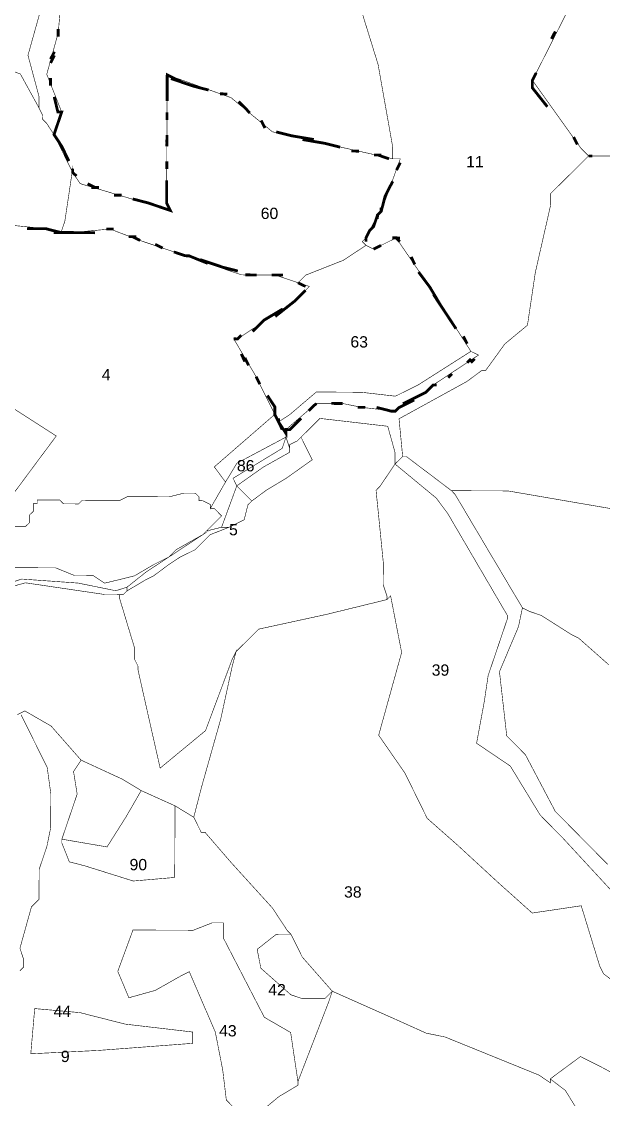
# Model space of a CAD drawing. Header units: metres. Extents: x 318080 to 326887, y 1838772 to 1852662.
# Drawn here: x 323337 to 323960, y 1846990 to 1848144 of the extents above; entities that cross this region are included whole.
import ezdxf

# ---------------------------------------------------------------- set-up
doc = ezdxf.new("R2010")
doc.units = ezdxf.units.M
doc.header["$MEASUREMENT"] = 0
for name, color, linetype in [('SURVEY NO.', 7, 'Continuous'), ('SURVEY PLOT BOUNDARY', 35, 'Continuous'), ('VILLAGE BOUNDARY', 212, 'Continuous')]:
    doc.layers.add(name, color=color, linetype=linetype)
doc.styles.add('PDF Arial', font='arial.ttf')

# ---------------------------------------------------------------- blocks, each defined once
blk = doc.blocks.new('22')
at = {"layer": 'SURVEY PLOT BOUNDARY', "lineweight": 18, "const_width": 0.605}
for points in [[(323380.4, 1848180.5), (323376.1, 1848132.2), (323363.8, 1848087.8), (323379.8, 1848047.4), (323371.6, 1848023.2), (323363.6, 1848035.4), (323359.5, 1848039.4), (323359.6, 1848043.5), (323355.6, 1848051.6), (323355.6, 1848063.7), (323343.7, 1848108.1), (323356.1, 1848152.4)], [(323920.8, 1848153.7), (323888.2, 1848089.3), (323884.1, 1848081.3), (323936.2, 1848008.4), (323944.3, 1848000.3), (323915.9, 1847972.2), (323903.7, 1847960.2), (323903.7, 1847948.1), (323887.2, 1847875.5), (323878.8, 1847819.1), (323854.5, 1847799), (323834.2, 1847770.9), (323830.2, 1847770.9), (323814, 1847758.9), (323741.2, 1847718.9), (323745.1, 1847678.5), (323736.9, 1847670.5), (323737, 1847674.5), (323737, 1847682.6), (323729.1, 1847710.9), (323656.5, 1847719.3), (323644.3, 1847707.2), (323636.2, 1847699.2), (323632.2, 1847695.2), (323624.1, 1847691.2), (323624.1, 1847687.2), (323620.1, 1847699.3), (323620.1, 1847703.3), (323620.1, 1847707.4), (323652.6, 1847735.4), (323680.8, 1847735.3), (323700.9, 1847731.2), (323737.2, 1847727), (323741.3, 1847731), (323761.5, 1847743), (323769.6, 1847747), (323777.7, 1847755), (323826.3, 1847787.1), (323818.2, 1847791.1), (323774.2, 1847859.9), (323738.1, 1847912.6), (323713.9, 1847900.6), (323705.8, 1847904.6), (323701.8, 1847908.7), (323705.8, 1847912.7), (323709.9, 1847920.8), (323718.1, 1847936.9), (323722.1, 1847940.9), (323742.6, 1847997.3), (323734.5, 1847997.3), (323734.5, 1848009.4), (323718.8, 1848098.2), (323695, 1848175)], [(323335.6, 1848088), (323355.6, 1848051.6), (323359.6, 1848043.5), (323359.5, 1848039.4), (323363.6, 1848035.4), (323371.6, 1848023.2), (323391.5, 1847982.8), (323391.6, 1847986.8), (323383.2, 1847930.4), (323379.1, 1847918.3), (323363, 1847922.4), (323278.3, 1847930.9)], [(324002.9, 1847616.8), (323930.4, 1847629.2), (323857.8, 1847641.7), (323821.5, 1847641.8), (323797.3, 1847642), (323749.1, 1847678.5), (323745.1, 1847678.5), (323741.2, 1847718.9), (323814, 1847758.9), (323830.2, 1847770.9), (323834.2, 1847770.9), (323854.5, 1847799), (323878.8, 1847819.1), (323887.2, 1847875.5), (323903.7, 1847948.1), (323903.7, 1847960.2), (323915.9, 1847972.2), (323944.3, 1848000.3), (324061.2, 1847999.8)], [(323317.2, 1847624.1), (323374, 1847700.5), (323329.8, 1847728.9)], [(323278.3, 1847930.9), (323363, 1847922.4), (323379.1, 1847918.3), (323391.2, 1847918.3), (323431.6, 1847922.1), (323463.8, 1847909.8), (323488, 1847901.7), (323512.1, 1847893.5), (323572.5, 1847873), (323608.8, 1847872.8), (323633, 1847864.6), (323645.1, 1847860.6), (323628.9, 1847844.5), (323568.2, 1847804.4), (323564.1, 1847804.5), (323588.1, 1847764), (323608.1, 1847723.6), (323543.3, 1847667.4), (323555.3, 1847651.2), (323539.1, 1847623), (323539.1, 1847627.1), (323531, 1847631.1), (323527, 1847631.2), (323527, 1847635.2), (323523, 1847639.2), (323519, 1847639.3), (323510.9, 1847639.3), (323494.8, 1847635.3), (323482.6, 1847635.4), (323470.5, 1847635.5), (323462.5, 1847635.5), (323450.4, 1847635.6), (323442.3, 1847631.6), (323438.3, 1847631.6), (323434.2, 1847631.6), (323422.1, 1847631.7), (323418.1, 1847631.7), (323414.1, 1847631.7), (323410, 1847631.7), (323406, 1847631.7), (323402, 1847631.8), (323397.9, 1847627.7), (323393.9, 1847627.8), (323389.8, 1847627.8), (323385.8, 1847627.8), (323381.8, 1847627.8), (323377.8, 1847631.9), (323373.7, 1847631.9), (323369.7, 1847631.9), (323365.7, 1847631.9), (323361.6, 1847632), (323357.6, 1847632), (323353.6, 1847632), (323353.5, 1847628), (323349.5, 1847628), (323349.5, 1847623.9), (323349.5, 1847619.9), (323345.4, 1847615.9), (323345.4, 1847611.9), (323345.4, 1847607.8), (323341.3, 1847603.8), (323337.3, 1847603.8), (323325.2, 1847603.9)], [(323325.2, 1847603.9), (323337.3, 1847603.8), (323341.3, 1847603.8), (323345.4, 1847607.8), (323345.4, 1847611.9), (323345.4, 1847615.9), (323349.5, 1847619.9), (323349.5, 1847623.9), (323349.5, 1847628), (323353.5, 1847628), (323353.6, 1847632), (323357.6, 1847632), (323361.6, 1847632), (323365.7, 1847631.9), (323369.7, 1847631.9), (323373.7, 1847631.9), (323377.8, 1847631.9), (323381.8, 1847627.8), (323385.8, 1847627.8), (323389.8, 1847627.8), (323393.9, 1847627.8), (323397.9, 1847627.7), (323402, 1847631.8), (323406, 1847631.7), (323410, 1847631.7), (323414.1, 1847631.7), (323418.1, 1847631.7), (323422.1, 1847631.7), (323434.2, 1847631.6), (323438.3, 1847631.6), (323442.3, 1847631.6), (323450.4, 1847635.6), (323462.5, 1847635.5), (323470.5, 1847635.5), (323482.6, 1847635.4), (323494.8, 1847635.3), (323510.9, 1847639.3), (323519, 1847639.3), (323523, 1847639.2), (323527, 1847635.2), (323527, 1847631.2), (323531, 1847631.1), (323539.1, 1847627.1), (323539.1, 1847623), (323543.1, 1847623), (323547.1, 1847619), (323551.1, 1847614.9), (323547.1, 1847610.9), (323534.9, 1847598.8), (323530.9, 1847594.8), (323502.5, 1847578.8), (323494.4, 1847570.8), (323478.3, 1847562.8), (323458, 1847550.8), (323441.9, 1847546.8), (323425.7, 1847542.9), (323413.7, 1847551), (323401.6, 1847551.1), (323397.5, 1847551.1), (323393.5, 1847551.1), (323373.4, 1847559.3), (323325, 1847559.5)], [(323965.8, 1847455.6), (323933.7, 1847484), (323925.7, 1847488), (323893.5, 1847508.4), (323881.4, 1847512.5), (323873.4, 1847516.5), (323837.3, 1847577.2), (323801.3, 1847637.9), (323797.3, 1847642), (323821.5, 1847641.8), (323857.8, 1847641.7), (323930.4, 1847629.2), (324002.9, 1847616.8)], [(323972.7, 1847209.4), (323916.5, 1847270.2), (323892.5, 1847294.5), (323860.4, 1847347.1), (323824.3, 1847371.5), (323832.5, 1847415.9), (323836.7, 1847444.1), (323857.2, 1847504.5), (323857.2, 1847508.5), (323793.2, 1847617.8), (323781.1, 1847634), (323736.9, 1847670.5), (323745.1, 1847678.5), (323749.1, 1847678.5), (323797.3, 1847642), (323801.3, 1847637.9), (323837.3, 1847577.2), (323873.4, 1847516.5), (323869.2, 1847496.4), (323848.8, 1847448.1), (323856.6, 1847379.4), (323868.6, 1847367.3), (323876.6, 1847359.2), (323908.6, 1847298.5), (323920.7, 1847286.3), (323964.8, 1847241.7)], [(324056.7, 1847051.7), (323960.2, 1847124.8), (323956.2, 1847132.9), (323936.4, 1847197.5), (323883.9, 1847189.7), (323847.7, 1847222.1), (323803.6, 1847262.7), (323771.4, 1847291.1), (323747.5, 1847339.6), (323719.4, 1847380.1), (323744, 1847468.7), (323732.2, 1847529.3), (323728.2, 1847525.3), (323728.2, 1847529.3), (323724.2, 1847541.4), (323724.3, 1847557.6), (323724.3, 1847565.7), (323716.6, 1847642.3), (323720.7, 1847646.4), (323736.9, 1847670.5), (323781.1, 1847634), (323793.2, 1847617.8), (323857.2, 1847508.5), (323857.2, 1847504.5), (323836.7, 1847444.1), (323832.5, 1847415.9), (323824.3, 1847371.5), (323860.4, 1847347.1), (323892.5, 1847294.5), (323916.5, 1847270.2), (323972.7, 1847209.4)], [(323539.1, 1847623), (323539.1, 1847623)], [(323325, 1847559.5), (323373.4, 1847559.3), (323393.5, 1847551.1), (323397.5, 1847551.1), (323401.6, 1847551.1), (323413.7, 1847551), (323425.7, 1847542.9), (323441.9, 1847546.8), (323458, 1847550.8), (323478.3, 1847562.8), (323494.4, 1847570.8), (323502.5, 1847578.8), (323530.9, 1847594.8), (323506.6, 1847578.8), (323470.2, 1847554.8), (323449.9, 1847538.7), (323437.8, 1847534.8), (323397.5, 1847543), (323337, 1847547.3), (323264.3, 1847523.5)], [(323530.9, 1847594.8), (323534.9, 1847598.8), (323530.9, 1847594.8)], [(323264.3, 1847523.5), (323337, 1847547.3), (323397.5, 1847543), (323437.8, 1847534.8), (323449.9, 1847538.7), (323449.9, 1847534.7), (323445.8, 1847530.7), (323441.8, 1847530.7), (323425.7, 1847530.8), (323341, 1847543.3), (323312.7, 1847535.4)], [(323312.7, 1847535.4), (323341, 1847543.3), (323425.7, 1847530.8), (323441.8, 1847530.7), (323441.8, 1847526.7), (323457.7, 1847474.1), (323457.6, 1847462), (323461.6, 1847454), (323461.6, 1847449.9), (323473.4, 1847397.4), (323485.3, 1847344.9), (323533.9, 1847385), (323562.5, 1847461.5), (323566.6, 1847469.6), (323562.4, 1847453.5), (323550.1, 1847397), (323529.6, 1847324.5), (323521.3, 1847292.3), (323501.2, 1847304.5), (323465, 1847320.8), (323444.9, 1847333), (323400.6, 1847353.4), (323368.5, 1847389.9), (323340.4, 1847406.1), (323332.3, 1847402.1)], [(324012, 1846995.4), (323959.7, 1847023.9), (323935.6, 1847036.1), (323903.2, 1847012.1), (323903.2, 1847008), (323891.1, 1847016.2), (323850.9, 1847032.5), (323790.5, 1847057), (323770.3, 1847061.1), (323734.1, 1847077.4), (323669.7, 1847106), (323637.6, 1847142.5), (323625.6, 1847166.7), (323621.6, 1847170.8), (323605.6, 1847195.1), (323561.4, 1847243.7), (323533.4, 1847276.1), (323529.3, 1847276.1), (323521.3, 1847292.3), (323529.6, 1847324.5), (323550.1, 1847397), (323562.4, 1847453.5), (323566.6, 1847469.6), (323590.9, 1847493.7), (323663.6, 1847509.5), (323728.2, 1847525.3), (323732.2, 1847529.3), (323744, 1847468.7), (323719.4, 1847380.1), (323747.5, 1847339.6), (323771.4, 1847291.1), (323803.6, 1847262.7), (323847.7, 1847222.1), (323883.9, 1847189.7), (323936.4, 1847197.5), (323956.2, 1847132.9), (323960.2, 1847124.8), (324056.7, 1847051.7)], [(323964.8, 1847241.7), (323920.7, 1847286.3), (323908.6, 1847298.5), (323876.6, 1847359.2), (323868.6, 1847367.3), (323856.6, 1847379.4), (323848.8, 1847448.1), (323869.2, 1847496.4), (323873.4, 1847516.5), (323881.4, 1847512.5), (323893.5, 1847508.4), (323925.7, 1847488), (323933.7, 1847484), (323965.8, 1847455.6)], [(323336.3, 1847402.1), (323364.3, 1847345.5), (323368.2, 1847317.2), (323368, 1847280.9), (323363.9, 1847260.8), (323355.7, 1847236.6), (323355.6, 1847220.5), (323355.5, 1847204.3), (323347.4, 1847196.3), (323335.1, 1847152), (323339.1, 1847139.9), (323339, 1847131.8), (323335, 1847127.8)], [(323335, 1847127.8), (323339, 1847131.8), (323339.1, 1847139.9), (323335.1, 1847152), (323347.4, 1847196.3), (323355.5, 1847204.3), (323355.6, 1847220.5), (323355.7, 1847236.6), (323363.9, 1847260.8), (323368, 1847280.9), (323368.2, 1847317.2), (323364.3, 1847345.5), (323336.3, 1847402.1)], [(323332.3, 1847402.1), (323340.4, 1847406.1), (323368.5, 1847389.9), (323400.6, 1847353.4), (323392.5, 1847341.3), (323396.4, 1847317.1), (323380, 1847268.8), (323380, 1847264.7), (323388, 1847244.5), (323404.1, 1847240.4), (323456.5, 1847224), (323500.9, 1847227.8), (323501, 1847248), (323501.2, 1847304.5), (323521.3, 1847292.3), (323529.3, 1847276.1), (323533.4, 1847276.1), (323561.4, 1847243.7), (323605.6, 1847195.1), (323621.6, 1847170.8), (323625.6, 1847166.7), (323609.5, 1847166.8), (323589.2, 1847150.8), (323593.2, 1847130.6), (323625.3, 1847102.2), (323637.4, 1847098.1), (323661.6, 1847098), (323669.7, 1847106), (323665.6, 1847093.9), (323632.9, 1847009.3), (323625.1, 1847061.8), (323596.9, 1847078.1), (323553, 1847163), (323553.1, 1847179.2), (323541, 1847179.2), (323520.8, 1847171.3), (323484.4, 1847171.4), (323456.2, 1847171.6), (323439.9, 1847127.3), (323451.8, 1847099), (323480.1, 1847106.9), (323508.4, 1847122.9), (323516.5, 1847126.9), (323544.4, 1847062.2), (323552.3, 1847021.8), (323556.2, 1846989.5)], [(323588.4, 1846973.2), (323612.7, 1846993.3), (323632.9, 1847005.3), (323632.9, 1847009.3), (323665.6, 1847093.9), (323669.7, 1847106), (323734.1, 1847077.4), (323770.3, 1847061.1), (323790.5, 1847057), (323850.9, 1847032.5), (323891.1, 1847016.2), (323903.2, 1847008), (323903.2, 1847012.1), (323919.3, 1846999.9), (323939.3, 1846967.5)]]:
    blk.add_lwpolyline(points, dxfattribs=at)
for points in [[(323679.1, 1848223.5), (323695, 1848175), (323718.8, 1848098.2), (323734.5, 1848009.4), (323734.5, 1847997.3), (323605.5, 1848026.2), (323561.3, 1848062.7), (323492.9, 1848087.2), (323492.2, 1847950), (323496.2, 1847942), (323399.6, 1847970.7), (323391.5, 1847982.8), (323371.6, 1848023.2), (323379.8, 1848047.4), (323363.8, 1848087.8), (323376.1, 1848132.2), (323380.4, 1848180.5), (323380.5, 1848212.8), (323404.8, 1848220.8), (323485.4, 1848208.3), (323533.8, 1848200), (323606.4, 1848199.6), (323655, 1848251.8)], [(323355.6, 1848063.7), (323355.6, 1848051.6), (323335.6, 1848088), (323283.2, 1848108.4), (323263.1, 1848124.6), (323234.9, 1848132.8), (323214.9, 1848153.1), (323239.1, 1848165.1), (323279.6, 1848181), (323303.9, 1848213.2), (323320.1, 1848233.3), (323360.3, 1848200.8), (323360.2, 1848184.7), (323356.1, 1848152.4), (323343.7, 1848108.1)], [(323742.6, 1847997.3), (323722.1, 1847940.9), (323718.1, 1847936.9), (323709.9, 1847920.8), (323705.8, 1847912.7), (323701.8, 1847908.7), (323705.8, 1847904.6), (323681.5, 1847888.6), (323641.1, 1847872.7), (323633, 1847864.6), (323608.8, 1847872.8), (323572.5, 1847873), (323512.1, 1847893.5), (323488, 1847901.7), (323463.8, 1847909.8), (323431.6, 1847922.1), (323391.2, 1847918.3), (323379.1, 1847918.3), (323383.2, 1847930.4), (323391.6, 1847986.8), (323391.5, 1847982.8), (323399.6, 1847970.7), (323496.2, 1847942), (323492.2, 1847950), (323492.9, 1848087.2), (323561.3, 1848062.7), (323605.5, 1848026.2), (323734.5, 1847997.3)], [(323738.1, 1847912.6), (323774.2, 1847859.9), (323818.2, 1847791.1), (323761.6, 1847755.1), (323737.3, 1847743.1), (323701, 1847747.3), (323652.6, 1847747.6), (323624.3, 1847723.5), (323612.1, 1847715.5), (323608.1, 1847723.6), (323588.1, 1847764), (323564.1, 1847804.5), (323568.2, 1847804.4), (323628.9, 1847844.5), (323645.1, 1847860.6), (323633, 1847864.6), (323641.1, 1847872.7), (323681.5, 1847888.6), (323705.8, 1847904.6), (323713.9, 1847900.6)], [(323761.5, 1847743), (323741.3, 1847731), (323737.2, 1847727), (323700.9, 1847731.2), (323680.8, 1847735.3), (323652.6, 1847735.4), (323620.1, 1847707.4), (323620.1, 1847703.3), (323612.1, 1847715.5), (323624.3, 1847723.5), (323652.6, 1847747.6), (323701, 1847747.3), (323737.3, 1847743.1), (323761.6, 1847755.1), (323818.2, 1847791.1), (323826.3, 1847787.1), (323777.7, 1847755), (323769.6, 1847747)], [(323297.7, 1847769.4), (323321.7, 1847716.9), (323329.8, 1847728.9), (323374, 1847700.5), (323317.2, 1847624.1), (323289.1, 1847648.4), (323268.9, 1847652.6), (323248.7, 1847644.6), (323240.7, 1847648.7), (323236.7, 1847656.8), (323224.6, 1847656.8), (323244.7, 1847636.6), (323228.5, 1847636.6), (323220.5, 1847648.8), (323216.5, 1847652.8), (323212.5, 1847656.9), (323208.5, 1847660.9), (323228.8, 1847685), (323208.8, 1847721.4), (323220.9, 1847737.5), (323277.6, 1847769.5)], [(323555.3, 1847651.2), (323543.3, 1847667.4), (323608.1, 1847723.6), (323612.1, 1847715.5), (323620.1, 1847703.3), (323620.1, 1847699.3), (323567.5, 1847671.3)], [(323533.9, 1847385), (323485.3, 1847344.9), (323473.4, 1847397.4), (323461.6, 1847449.9), (323461.6, 1847454), (323457.6, 1847462), (323457.7, 1847474.1), (323441.8, 1847526.7), (323441.8, 1847530.7), (323445.8, 1847530.7), (323449.9, 1847534.7), (323470.1, 1847546.7), (323478.2, 1847550.7), (323494.4, 1847562.7), (323506.5, 1847570.7), (323522.7, 1847578.7), (323538.9, 1847594.8), (323559.1, 1847602.8), (323575.3, 1847610.8), (323579.4, 1847626.9), (323583.5, 1847630.9), (323599.7, 1847642.9), (323619.9, 1847654.9), (323648.2, 1847675), (323636.2, 1847699.2), (323644.3, 1847707.2), (323656.5, 1847719.3), (323729.1, 1847710.9), (323737, 1847682.6), (323737, 1847674.5), (323736.9, 1847670.5), (323720.7, 1847646.4), (323716.6, 1847642.3), (323724.3, 1847565.7), (323724.3, 1847557.6), (323724.2, 1847541.4), (323728.2, 1847529.3), (323728.2, 1847525.3), (323663.6, 1847509.5), (323590.9, 1847493.7), (323566.6, 1847469.6), (323562.5, 1847461.5)], [(323551.1, 1847602.8), (323534.9, 1847598.8), (323547.1, 1847610.9), (323551.1, 1847614.9), (323547.1, 1847619), (323543.1, 1847623), (323539.1, 1847623), (323555.3, 1847651.2), (323567.5, 1847671.3), (323620.1, 1847699.3), (323616, 1847687.2), (323563.4, 1847655.2), (323567.4, 1847647.1)], [(323595.7, 1847667.1), (323567.4, 1847647.1), (323563.4, 1847655.2), (323616, 1847687.2), (323620.1, 1847699.3), (323624.1, 1847687.2), (323624.1, 1847683.1)], [(323599.7, 1847642.9), (323583.5, 1847630.9), (323567.4, 1847647.1), (323595.7, 1847667.1), (323624.1, 1847683.1), (323624.1, 1847687.2), (323624.1, 1847691.2), (323632.2, 1847695.2), (323636.2, 1847699.2), (323648.2, 1847675), (323619.9, 1847654.9)], [(323583.5, 1847630.9), (323579.4, 1847626.9), (323575.3, 1847610.8), (323559.1, 1847602.8), (323551.1, 1847602.8), (323567.4, 1847647.1)], [(323449.9, 1847534.7), (323449.9, 1847538.7), (323470.2, 1847554.8), (323506.6, 1847578.8), (323530.9, 1847594.8), (323534.9, 1847598.8), (323551.1, 1847602.8), (323559.1, 1847602.8), (323538.9, 1847594.8), (323522.7, 1847578.7), (323506.5, 1847570.7), (323494.4, 1847562.7), (323478.2, 1847550.7), (323470.1, 1847546.7)], [(323465, 1847320.8), (323448.7, 1847292.6), (323428.4, 1847260.5), (323380, 1847268.8), (323396.4, 1847317.1), (323392.5, 1847341.3), (323400.6, 1847353.4), (323444.9, 1847333)], [(323501.2, 1847304.5), (323501, 1847248), (323500.9, 1847227.8), (323456.5, 1847224), (323404.1, 1847240.4), (323388, 1847244.5), (323380, 1847264.7), (323380, 1847268.8), (323428.4, 1847260.5), (323448.7, 1847292.6), (323465, 1847320.8)], [(323596.9, 1847078.1), (323625.1, 1847061.8), (323632.9, 1847009.3), (323632.9, 1847005.3), (323612.7, 1846993.3), (323588.4, 1846973.2), (323572.2, 1846973.3), (323556.2, 1846989.5), (323552.3, 1847021.8), (323544.4, 1847062.2), (323516.5, 1847126.9), (323508.4, 1847122.9), (323480.1, 1847106.9), (323451.8, 1847099), (323439.9, 1847127.3), (323456.2, 1847171.6), (323484.4, 1847171.4), (323520.8, 1847171.3), (323541, 1847179.2), (323553.1, 1847179.2), (323553, 1847163)], [(323625.6, 1847166.7), (323637.6, 1847142.5), (323669.7, 1847106), (323661.6, 1847098), (323637.4, 1847098.1), (323625.3, 1847102.2), (323593.2, 1847130.6), (323589.2, 1847150.8), (323609.5, 1847166.8)], [(323350.9, 1847087.4), (323346.7, 1847039), (323419.3, 1847042.6), (323520.2, 1847050.2), (323520.2, 1847062.3), (323447.7, 1847070.8), (323399.3, 1847083.1)], [(323350.9, 1847087.4), (323399.3, 1847083.1), (323447.7, 1847070.8), (323520.2, 1847062.3), (323520.2, 1847050.2), (323419.3, 1847042.6), (323346.7, 1847039)], [(324044.2, 1846979.1), (324044, 1846942.8), (323963.5, 1846959.3), (323939.3, 1846967.5), (323919.3, 1846999.9), (323903.2, 1847012.1), (323935.6, 1847036.1), (323959.7, 1847023.9), (324012, 1846995.4)]]:
    blk.add_lwpolyline(points, close=True, dxfattribs=at)
at = {"layer": 'VILLAGE BOUNDARY', "lineweight": 50, "const_width": 3.03}
for points in [[(323376.1, 1848136.2), (323376.1, 1848132.2), (323376.1, 1848128.1)], [(323908.6, 1848133.6), (323904.5, 1848125.6)], [(323372, 1848112), (323367.9, 1848104)], [(323367.9, 1848099.9), (323372, 1848108)], [(323367.8, 1848075.7), (323367.8, 1848083.8)], [(323492.8, 1848059), (323492.8, 1848075.1), (323492.9, 1848087.2), (323509, 1848079.1)], [(323537.2, 1848070.9), (323521.1, 1848075), (323496.9, 1848083.2)], [(323888.2, 1848089.3), (323884.1, 1848081.3), (323884.1, 1848073.2), (323900.1, 1848053)], [(323371.8, 1848063.6), (323375.7, 1848047.4), (323379.8, 1848047.4), (323371.6, 1848023.2)], [(323549.3, 1848066.8), (323557.3, 1848066.7)], [(323569.4, 1848058.6), (323577.4, 1848050.5)], [(323492.7, 1848046.9), (323492.7, 1848038.8)], [(323581.4, 1848046.4), (323573.4, 1848054.6)], [(323387.6, 1847994.9), (323379.6, 1848011.1), (323371.6, 1848023.2), (323375.7, 1848035.3)], [(323597.5, 1848030.2), (323593.5, 1848038.3)], [(323492.6, 1848022.7), (323492.5, 1848014.6)], [(323609.6, 1848026.1), (323625.7, 1848022), (323649.9, 1848017.9)], [(323492.5, 1848010.6), (323492.6, 1848018.6)], [(323678.1, 1848009.7), (323662, 1848013.8), (323637.8, 1848017.9)], [(323928.2, 1848020.6), (323932.2, 1848012.5)], [(323690.2, 1848005.6), (323698.2, 1848005.5)], [(323714.3, 1848001.4), (323722.4, 1848001.4)], [(323730.5, 1847997.3), (323718.4, 1848001.4)], [(323944.3, 1848000.3), (323948.3, 1848000.3)], [(323391.6, 1847986.8), (323391.5, 1847982.8), (323395.6, 1847978.8)], [(323492.4, 1847986.4), (323492.4, 1847994.4)], [(323738.5, 1847985.2), (323742.5, 1847993.2)], [(323407.6, 1847970.6), (323415.7, 1847966.6)], [(323419.7, 1847966.5), (323411.6, 1847966.6)], [(323492.3, 1847974.3), (323492.3, 1847954.1), (323492.2, 1847950), (323496.2, 1847942), (323484.1, 1847946.1)], [(323734.4, 1847973.1), (323726.2, 1847957), (323722.1, 1847940.9), (323718.1, 1847936.9), (323718, 1847932.8)], [(323443.9, 1847958.3), (323435.8, 1847958.4)], [(323455.9, 1847954.3), (323472.1, 1847950.1), (323496.2, 1847942)], [(323705.8, 1847908.7), (323705.8, 1847912.7), (323709.9, 1847920.8), (323714, 1847924.8), (323718.1, 1847936.9), (323722.1, 1847940.9), (323722.1, 1847944.9)], [(323342.8, 1847922.5), (323359, 1847922.4), (323363, 1847922.4), (323379.1, 1847918.3), (323383.2, 1847918.3)], [(323415.4, 1847918.1), (323399.3, 1847918.2), (323391.2, 1847918.3), (323379.1, 1847918.3), (323371.1, 1847918.4)], [(323427.6, 1847922.1), (323431.6, 1847922.1), (323435.6, 1847922.1)], [(323451.7, 1847913.9), (323459.8, 1847913.9)], [(323463.8, 1847909.8), (323455.8, 1847913.9)], [(323488, 1847901.7), (323479.9, 1847905.7)], [(323734.1, 1847912.6), (323738.1, 1847912.6), (323742.1, 1847912.5)], [(323742.1, 1847908.5), (323738.1, 1847912.6)], [(323500, 1847897.6), (323512.1, 1847893.5), (323516.2, 1847893.4), (323536.3, 1847885.3)], [(323713.9, 1847900.6), (323721.9, 1847904.6)], [(323568.5, 1847877.1), (323552.4, 1847881.2), (323528.2, 1847889.4)], [(323758.1, 1847884.2), (323754.2, 1847892.3)], [(323576.6, 1847873), (323588.7, 1847872.9)], [(323604.8, 1847872.8), (323608.8, 1847872.8), (323612.9, 1847872.8)], [(323616.9, 1847872.8), (323608.8, 1847872.8)], [(323762.1, 1847876.1), (323774.2, 1847859.9), (323786.2, 1847839.7)], [(323641.1, 1847860.6), (323633, 1847864.6)], [(323641, 1847856.5), (323628.9, 1847844.5), (323608.6, 1847828.5)], [(323802.2, 1847815.4), (323794.2, 1847827.6), (323778.2, 1847851.8)], [(323584.3, 1847812.4), (323596.5, 1847824.5), (323616.7, 1847836.5)], [(323572.2, 1847808.5), (323568.2, 1847804.4), (323564.1, 1847804.5)], [(323810.2, 1847807.3), (323814.2, 1847799.2)], [(323572.1, 1847788.3), (323576.1, 1847780.2)], [(323580.1, 1847776.1), (323576.1, 1847784.2)], [(323814.1, 1847779), (323818.2, 1847783.1)], [(323822.2, 1847783), (323818.1, 1847779)], [(323793.9, 1847763), (323797.9, 1847767)], [(323592.1, 1847755.9), (323588.1, 1847764)], [(323600.2, 1847743.8), (323608.2, 1847731.6), (323608.1, 1847723.6), (323612.1, 1847715.5), (323616.1, 1847707.4)], [(323781.7, 1847755), (323777.7, 1847755), (323769.6, 1847747), (323761.5, 1847743), (323745.3, 1847735)], [(323644.4, 1847727.4), (323652.6, 1847735.4)], [(323668.7, 1847735.4), (323676.8, 1847735.3)], [(323680.8, 1847735.3), (323672.7, 1847735.4)], [(323717.1, 1847731.1), (323733.2, 1847727), (323737.2, 1847727), (323741.3, 1847731), (323757.4, 1847739)], [(323705, 1847731.2), (323700.9, 1847731.2), (323696.9, 1847731.2)], [(323636.3, 1847719.4), (323624.2, 1847707.3), (323620.1, 1847707.4), (323620.1, 1847703.3), (323612.1, 1847715.5), (323612.1, 1847719.5)]]:
    blk.add_lwpolyline(points, dxfattribs=at)
at = {"layer": 'SURVEY NO.', "char_height": 12.1, "attachment_point": 7, "rotation": 359.7242, "style": 'PDF Arial'}
for s, insert in [('11', (323813.1, 1847988.2)), ('60', (323593, 1847932.7)), ('63', (323689.1, 1847795.1)), ('4', (323422.7, 1847760.1)), ('86', (323567.5, 1847662.5)), ('5', (323559.1, 1847594)), ('39', (323776.2, 1847443.7)), ('90', (323452.5, 1847235.4)), ('38', (323682.3, 1847206.1)), ('42', (323601.1, 1847101.6)), ('44', (323371.1, 1847078.5)), ('43', (323548.4, 1847057.5)), ('9', (323378.9, 1847030))]:
    blk.add_mtext(s, dxfattribs=dict(at, insert=insert))

msp = doc.modelspace()

# ---------------------------------------------------------------- block references
msp.add_blockref('22', (0, 0))

doc.saveas('drawing.dxf')
